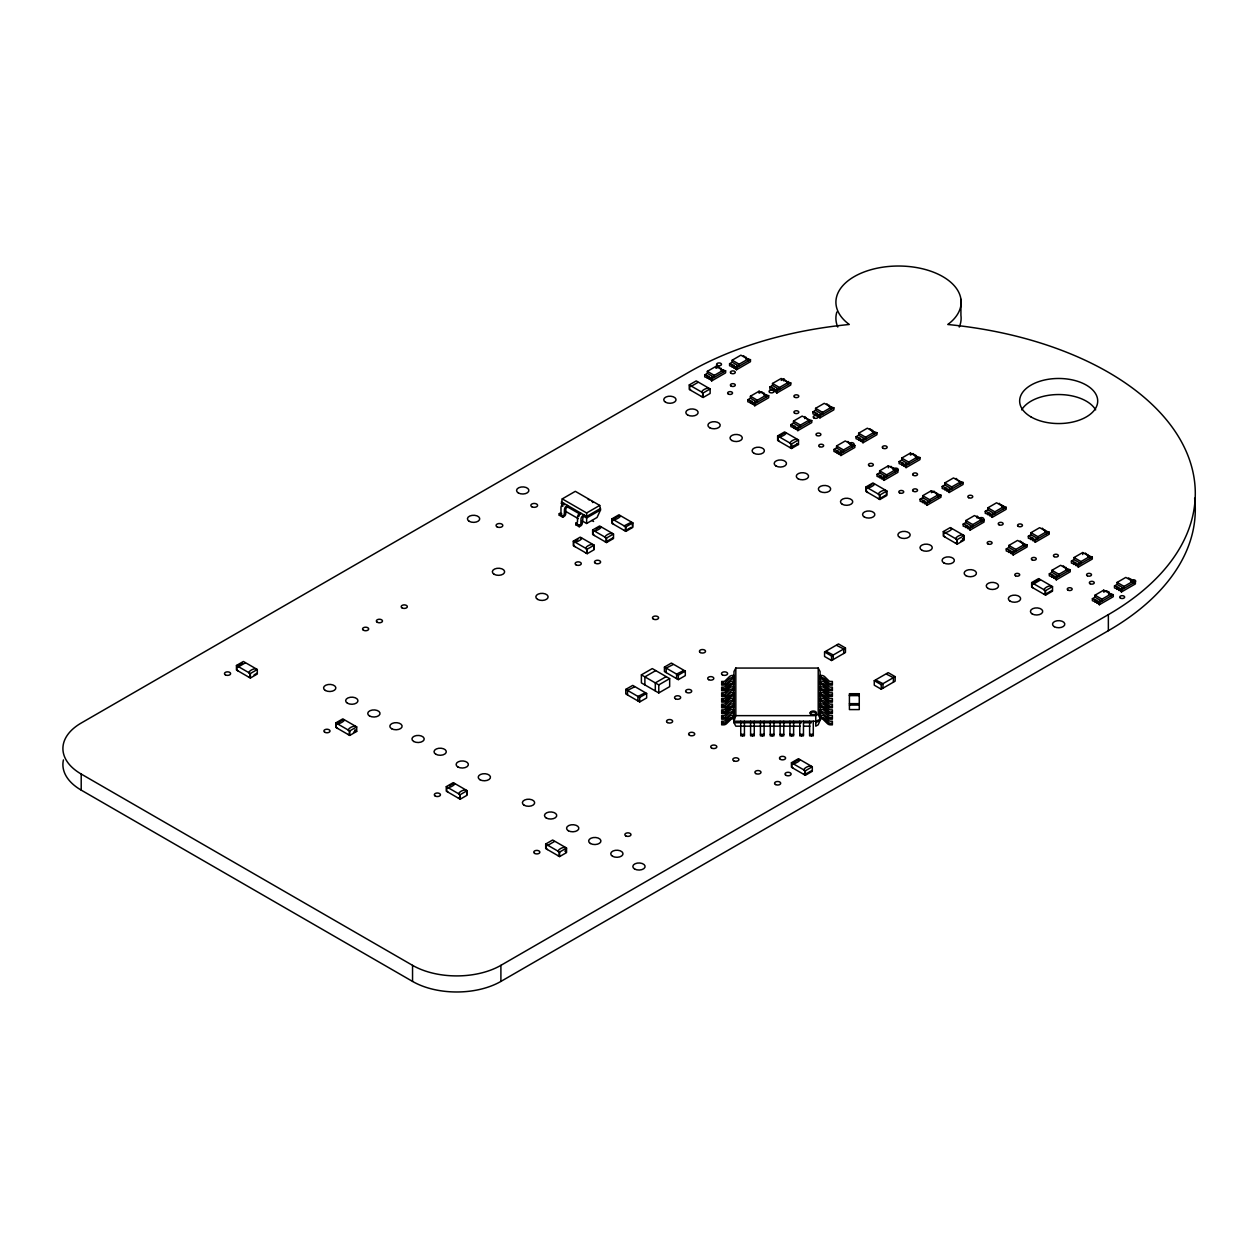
<?xml version="1.0" encoding="UTF-8"?>
<svg xmlns="http://www.w3.org/2000/svg" width="1258" height="1258" viewBox="0 0 1258 1258"><rect width="100%" height="100%" fill="white"/><g stroke="black" fill="none" stroke-linecap="round" stroke-linejoin="round"><path stroke-width="1.5" d="M578.806 516.456L579.34 515.214M810.231 713.931L810.294 713.459A3.082 1.777 0 0 1 813.501 712.028A3.082 1.777 0 0 1 816.363 713.679L816.363 713.679M712.28 377.573L711.257 377.73M755.209 402.088L754.234 402.529M777.381 389.32L776.265 389.508L777.019 389.838M798.437 427.311L797.541 427.421M838.661 453.493L840.91 455.506L854.827 447.471L854.827 445.458L850.487 443.948L847.876 441.448M840.391 451.905L841.225 452.393M884.578 477.049L883.839 476.515M949.743 489.158L948.846 489.378M969.981 526.253L970.453 526.284M1010.96 552.97L1013.209 554.982L1027.126 546.947L1027.126 544.934L1022.785 543.425L1020.175 540.909M1013.806 551.649L1012.627 551.476L1013.523 551.775M1035.617 539.116L1035.004 539.116M1056.72 576.573L1055.761 576.148M1098.832 601.12L1099.523 600.852M562.798 506.424L561.414 503.404L562.247 498.891L575.331 491.328L599.72 505.417L600.553 509.93L597.063 517.463L586.637 523.485L581.621 520.592M818.219 668.061L818.219 714.214L815.766 715.645L815.766 726.181L818.219 724.765L820.074 720.252L820.074 671.52L818.219 668.061L735.82 668.061L735.82 715.645L733.98 721.227L815.766 721.227L821.301 718.821A2.626 2.139 0 0 1 823.314 719.592L827.497 723.696A3.931 3.224 0 0 0 830.516 724.844L832.371 724.844L832.371 721.211L830.374 721.211A2.091 1.714 0 0 1 829.022 720.692L824.509 716.305A4.466 3.648 0 0 0 821.631 715.204L820.074 715.189M735.82 668.061L733.98 671.52L733.98 722.737L735.82 726.181L800.167 726.181M711.163 377.196L712.28 377.29M734.247 367.902L736.543 369.726L750.46 361.691L750.46 359.694L746.104 358.184L743.494 355.668M905.917 463.762L906.672 464.186L905.917 463.856M927.681 501.816L926.753 502.131M1108.612 594.484L1108.927 592.156L1106.317 590.647L1103.706 592.156L1103.706 590.159L1110.672 594.169L1110.672 596.182M1121.759 588.241L1121.145 588.854M1130.706 581.731L1131.021 579.403L1128.41 577.894M726.542 688.551L730.725 684.446M726.542 699.904L730.725 695.816M726.542 711.273L730.725 707.169M726.542 722.627L730.725 718.538M709.087 379.381L709.276 376.519L704.732 374.868L704.732 376.881L709.087 378.375L711.698 380.891L725.614 372.855L725.614 370.843L721.259 369.349L718.648 366.833L716.038 368.342L716.038 366.33L723.004 370.355L723.004 372.352M721.07 370.497L721.259 368.342M733.933 368.232L734.122 365.355L729.577 363.704L729.577 365.716L734.122 367.367M736.103 366.471L736.701 365.874M752.158 404.258L752.347 401.396L747.802 399.729L747.802 401.742L752.158 403.252L754.769 405.768L768.685 397.732L768.685 395.72L764.329 394.21L761.719 391.71L759.109 393.204L759.109 391.207L766.075 395.216L766.075 397.229M764.141 395.358L764.329 393.204M774.252 391.505L774.441 388.643L769.896 386.977L769.896 388.989L774.252 390.499L776.862 393.015L790.779 384.979L790.779 382.967L786.423 381.457L783.813 378.957L781.202 380.451M795.229 429.12L795.543 426.431L790.889 424.606L790.889 426.619L795.229 428.113L797.839 430.629L811.756 422.594L811.756 420.581L807.4 419.087L804.806 416.571L804.806 418.584M817.323 416.367L817.511 413.505L812.967 411.853L812.967 413.866L817.323 415.36L819.933 417.876L833.85 409.841L833.85 407.828L829.494 406.334L826.883 403.818M838.3 453.996L838.504 451.135L833.96 449.468L833.96 451.48L838.504 453.132M860.393 441.244L860.598 438.382L856.053 436.715L856.053 438.728L860.393 440.237L863.004 442.753L876.92 434.718L876.92 432.705L872.565 431.195L869.97 428.695M881.386 478.858L881.575 475.996L877.03 474.345L877.03 476.357L881.386 477.851L883.997 480.367L897.913 472.332L897.913 470.319L893.557 468.825L890.947 466.309M903.464 466.105L903.669 463.243L899.124 461.592L899.124 463.604L903.464 465.098L906.075 467.614L919.991 459.579L919.991 457.566L915.651 456.072L913.041 453.556L910.43 455.066L910.43 453.053L917.381 457.079L917.381 459.076M915.447 457.22L915.651 455.066M924.457 503.735L924.646 500.873L920.101 499.206L920.101 501.219L924.457 502.728L927.067 505.244L940.984 497.209L940.984 495.196L936.628 493.686L934.018 491.186L931.407 492.68L931.407 490.683L938.374 494.693L938.374 496.706M946.551 490.982L946.739 488.12L942.195 486.453L942.195 488.466L946.551 489.975L949.161 492.491L963.078 484.456L963.078 482.443L958.722 480.933L956.111 478.417M967.528 528.596L967.732 525.734L963.188 524.083L963.188 526.096L967.528 527.589L970.138 530.105L984.055 522.07L984.055 520.057L979.699 518.563L977.104 516.047L977.104 518.06M989.621 515.843L989.81 512.981L985.266 511.33L985.266 513.343L989.621 514.837L992.232 517.352L1006.148 509.317L1006.148 507.304L1001.793 505.81L999.182 503.294M1010.599 553.473L1010.803 550.611L1006.258 548.944L1006.258 550.957L1010.803 552.608M1032.692 540.72L1032.897 537.842L1028.352 536.191L1028.352 538.204L1032.692 539.713L1035.303 542.229L1049.219 534.194L1049.219 532.181L1044.863 530.672L1042.269 528.156M1053.685 578.334L1053.874 575.472L1049.329 573.821L1049.329 575.834L1053.685 577.328L1056.295 579.844L1070.212 571.808L1070.212 569.795L1065.856 568.301L1063.246 565.786M1075.763 565.581L1075.967 562.719L1071.423 561.068L1071.423 563.081L1075.763 564.575L1078.373 567.091L1092.29 559.055L1092.29 557.042L1087.95 555.549L1085.34 553.033M1087.745 556.696L1087.95 554.542M1077.949 563.82L1078.908 563.395M1096.756 603.211L1096.945 600.333L1092.4 598.682L1092.4 600.695L1096.756 602.205L1099.366 604.721L1113.283 596.685L1113.283 594.672L1108.927 593.163L1108.927 592.156M1118.849 590.458L1119.038 587.58L1114.494 585.929L1114.494 587.942L1118.849 589.452L1121.46 591.952L1135.376 583.932L1135.376 581.919L1131.021 580.41L1131.021 579.403M723.004 370.355L714.308 375.371L714.308 377.384L707.342 373.359L707.342 371.346L716.038 366.33M704.732 374.868L707.342 373.359M689.274 384.917L696.224 380.907L710.141 388.942L710.141 393.455L703.191 397.465L689.274 389.445L689.274 384.917L703.191 392.952L710.141 388.942M747.85 359.19L739.154 364.207L739.154 366.22L732.187 362.194L732.187 360.197L740.883 355.165L747.85 359.19L747.85 361.188M729.577 363.704L732.187 362.194M709.087 377.384L711.698 378.878L725.614 370.843M733.933 366.22L736.543 367.729L750.46 359.694M236.441 665.498L243.392 661.472L257.308 669.508L257.308 674.021L250.358 678.046L236.441 670.011L236.441 665.498L250.358 673.533L257.308 669.508M238.171 671.017L236.866 669.759L236.866 666.253L242.432 663.029M254.085 674.886L256.868 673.282M766.075 395.216L757.379 400.233L757.379 402.245L750.413 398.236L750.413 396.223L759.109 391.207M772.506 383.47L781.202 378.454L788.168 382.463L779.473 387.48L772.506 383.47L772.506 385.483L779.473 389.493L779.473 387.48M747.802 399.729L750.413 398.236M769.896 386.977L772.506 385.483M578.916 513.516L567.5 506.927L565.833 508.499L565.754 513.704A2.154 1.242 -60 0 1 564.244 516.33L562.719 517.211L559.244 515.198L559.244 513.704L560.974 512.509L560.989 507.336A3.082 1.777 -60 0 1 562.861 504.096L564.024 503.404L564.024 504.914L561.414 503.404M559.244 515.198L560.754 514.318M752.158 402.245L754.769 403.755L768.685 395.72M774.252 389.493L776.862 391.002L790.779 382.967M559.244 513.704L562.719 515.701L564.292 514.789L564.48 509.348A3.082 1.777 -60 0 1 566.352 506.093L567.5 505.417L567.5 506.927M562.247 498.891L586.637 512.965L599.72 505.417M600.553 509.93L586.637 517.966L584.026 516.456L583.036 517.038L582.281 523.234A2.154 1.242 -60 0 1 580.756 525.875L579.246 526.756L575.755 524.743L575.755 523.234L577.485 522.054L577.516 516.881A3.082 1.777 -60 0 1 579.388 513.626L580.551 512.949L580.551 514.443M600.553 508.421L586.637 516.456L561.414 501.895M575.755 524.743L577.28 523.863M575.755 523.234L579.246 525.246L580.819 524.319L580.992 518.878A3.082 1.777 -60 0 1 582.879 515.638L584.026 514.947L584.026 516.456M573.302 541.144L580.253 537.135L594.169 545.17L594.169 549.683L587.219 553.693L573.302 545.673L573.302 541.144L587.219 549.18L594.169 545.17M592.628 529.98L599.594 525.97L613.511 534.005L613.511 538.518L606.545 542.544L592.628 534.508L592.628 529.98L606.545 538.015L613.511 534.005M611.954 518.831L618.92 514.805L632.837 522.841L632.837 527.369L625.871 531.379L611.954 523.344L611.954 518.831L625.871 526.866L632.837 522.841M575.048 546.664L573.742 545.422L573.742 541.899L577.909 539.493M595.852 529.131L600.019 526.725C604.28 526.835 594.436 532.527 593.068 530.734L593.068 534.257L594.374 535.515M613.778 518.783L619.345 515.56C623.606 515.686 613.762 521.378 612.394 519.585L612.394 523.092L613.7 524.35M809.146 420.093L800.45 425.11L800.45 427.122L793.499 423.097L793.499 421.084L802.195 416.068L809.146 420.093L809.146 422.09M831.239 407.34L822.543 412.357L822.543 414.369L815.577 410.344L815.577 408.331L824.273 403.315L831.239 407.34L831.239 409.337M790.889 424.606L793.499 423.097M812.967 411.853L815.577 410.344M777.633 435.928L784.583 431.919L798.5 439.954L798.5 444.467L791.549 448.493L777.633 440.457L777.633 435.928L791.549 443.964L798.5 439.954M779.457 435.881L785.023 432.673C789.285 432.783 779.425 438.476 778.073 436.683L778.073 440.206L779.362 441.448M795.229 427.122L797.839 428.616L811.756 420.581M817.323 414.369L819.933 415.863L833.85 407.828M607.504 540.987L613.071 537.764M626.83 529.822L630.997 527.416M789.804 447.486L798.075 443.712M335.839 722.878L342.789 718.868L356.706 726.904L356.706 731.417L349.755 735.427L335.839 727.407L335.839 722.878L349.755 730.914L356.706 726.904M337.663 722.831L343.23 719.623C347.491 719.733 337.647 725.426 336.279 723.633L336.279 727.155L337.584 728.398M852.216 444.955L843.52 449.971L843.52 451.984L836.57 447.974L836.57 445.961L845.266 440.945L852.216 444.955L852.216 446.967M874.31 432.202L865.614 437.218L865.614 439.231L858.664 435.221L858.664 433.208L867.36 428.192L874.31 432.202L874.31 434.214M833.96 449.468L836.57 447.974M856.053 436.715L858.664 435.221M353.498 732.266L356.281 730.662L354.976 729.907M838.3 451.984L840.91 453.493L854.827 445.458M860.393 439.231L863.004 440.74L876.92 432.705M895.303 469.832L886.607 474.848L886.607 476.861L879.641 472.835L879.641 470.822L888.337 465.806L895.303 469.832L895.303 471.829M917.381 457.079L908.685 462.095L908.685 464.108L901.734 460.082L901.734 458.069L910.43 453.053M877.03 474.345L879.641 472.835M899.124 461.592L901.734 460.082M865.991 486.94L872.942 482.93L886.859 490.966L886.859 495.479L879.908 499.505L865.991 491.469L865.991 486.94L879.908 494.976L886.859 490.966M867.721 492.476L866.416 491.218L866.416 487.695L871.983 484.487M881.386 476.861L883.997 478.354L897.913 470.319M903.464 464.108L906.075 465.602L919.991 457.566M879.468 498.75L886.418 494.724L886.418 491.218C885.066 488.088 875.206 493.765 879.468 495.227L879.468 498.75L878.163 498.498M938.374 494.693L929.678 499.709L929.678 501.722L922.712 497.712L922.712 495.699L931.407 490.683M960.467 481.94L951.771 486.956L951.771 488.969L944.805 484.959L944.805 482.946L953.501 477.93L960.467 481.94L960.467 483.953M920.101 499.206L922.712 497.712M942.195 486.453L944.805 484.959M924.457 501.722L927.067 503.231L940.984 495.196M946.551 488.969L949.161 490.478L963.078 482.443M446.291 786.643L453.242 782.633L467.158 790.669L467.158 795.182L460.208 799.207L446.291 791.172L446.291 786.643L460.208 794.679L467.158 790.669M641.391 674.854L652.273 668.58L669.665 678.628L669.665 686.648L658.783 692.938L641.391 682.89L641.391 674.854L658.783 684.902L669.665 678.628M449.499 785.794L453.682 783.388C457.943 783.498 448.084 789.191 446.716 787.398L446.716 790.92L448.021 792.178M655.748 670.593L644.882 676.867L644.882 684.902M625.776 689.4L632.727 685.39L646.643 693.425L646.643 697.938L639.677 701.948L625.776 693.929L625.776 689.4L639.677 697.435L646.643 693.425M664.428 667.086L671.379 663.06L685.296 671.096L685.296 675.625L678.345 679.635L664.428 671.599L664.428 667.086L678.345 675.121L685.296 671.096M666.19 676.615L655.308 682.89L655.308 690.925M943.296 531.584L950.262 527.558L964.178 535.594L964.178 540.122L957.212 544.132L943.296 536.097L943.296 531.584L957.212 539.619L964.178 535.594M981.444 519.57L972.749 524.586L972.749 526.599L965.798 522.573L965.798 520.56L974.494 515.544L981.444 519.57L981.444 521.567M987.876 507.807L996.572 502.791L1003.538 506.801L994.842 511.833L987.876 507.807L987.876 509.82L994.842 513.846L994.842 511.833M963.188 524.083L965.798 522.573M985.266 511.33L987.876 509.82M967.528 526.599L970.138 528.093L984.055 520.057M989.621 513.846L992.232 515.34L1006.148 507.304M960.955 540.971L963.738 539.367L963.738 535.845C962.37 532.716 952.526 538.408 956.788 539.871L956.788 543.377L955.482 543.126M824.572 651.974L838.488 643.939L845.455 647.964L845.455 652.477L831.538 660.513L824.572 656.487L824.572 651.974L831.538 656L845.455 647.964M1024.515 544.431L1015.819 549.447L1015.819 551.46L1008.869 547.45L1008.869 545.437L1017.565 540.421L1024.515 544.431L1024.515 546.444M1046.609 531.678L1037.913 536.694L1037.913 538.707L1030.962 534.697L1030.962 532.684L1039.658 527.668L1046.609 531.678L1046.609 533.691M1006.258 548.944L1008.869 547.45M1028.352 536.191L1030.962 534.697M1010.599 551.46L1013.209 552.97L1027.126 544.934M1032.692 538.707L1035.303 540.217L1049.219 532.181M545.689 844.039L552.639 840.014L566.556 848.049L566.556 852.578L559.606 856.588L545.689 848.552L545.689 844.039L559.606 852.075L566.556 848.049M1067.602 569.292L1058.906 574.324L1058.906 576.337L1051.94 572.311L1051.94 570.299L1060.636 565.282L1067.602 569.292L1067.602 571.305M1089.68 556.539L1080.984 561.571L1080.984 563.568L1074.033 559.558L1074.033 557.546L1082.729 552.529L1089.68 556.539L1089.68 558.552M1031.654 582.596L1038.621 578.586L1052.537 586.605L1052.537 591.134L1045.571 595.144L1031.654 587.109L1031.654 582.596L1045.571 590.631L1052.537 586.605M1033.4 588.115L1032.095 586.857L1032.095 583.35L1039.045 579.325M1049.329 573.821L1051.94 572.311M1071.423 561.068L1074.033 559.558M874.263 680.672L888.179 672.637L895.146 676.647L895.146 681.16L881.229 689.195L874.263 685.185L874.263 680.672L881.229 684.682L895.146 676.647M1053.685 576.337L1056.295 577.831L1070.212 569.795M1075.763 563.568L1078.373 565.078L1092.29 557.042M815.766 722.737L820.074 720.252M1046.53 593.587L1052.097 590.379M791.439 762.741L798.405 758.716L812.306 766.751L812.306 771.28L805.356 775.29L791.439 767.254L791.439 762.741L805.356 770.777L812.306 766.751M793.263 762.694L798.83 759.47C803.091 759.596 793.248 765.289 791.88 763.496L791.88 767.003L793.185 768.261M1110.672 594.169L1101.977 599.185L1101.977 601.198L1095.01 597.188L1095.01 595.176L1103.706 590.159M1132.766 581.416L1124.07 586.432L1124.07 588.445L1117.104 584.435L1117.104 582.423L1125.8 577.406L1132.766 581.416L1132.766 583.429M1092.4 598.682L1095.01 597.188M1114.494 585.929L1117.104 584.435M1096.756 601.198L1099.366 602.708L1113.283 594.672M1118.849 588.445L1121.46 589.955L1135.376 581.919M806.315 773.733L811.882 770.525M81.204 774.047L412.545 965.342A62.475 36.073 0 0 0 500.904 965.342L1108.361 614.627A296.778 171.34 0 0 0 1181.199 441.306A296.778 171.34 0 0 0 947.777 324.501A62.617 36.152 0 0 0 940.984 275.612A62.617 36.152 0 0 0 856.038 275.612A62.617 36.152 0 0 0 849.26 324.485A296.778 171.34 0 0 0 688.661 372.321L81.204 723.036A62.475 36.073 0 0 0 81.204 774.047L81.204 790.118L412.545 981.413A62.475 36.073 0 0 0 500.904 981.413L1108.361 630.698A296.778 171.34 0 0 0 1194.644 498.231M754.155 402.245L755.366 402.261M819.493 414.621L820.373 414.118M840.486 451.826L841.508 451.999M948.846 489.283L949.743 488.875M992.672 514.082L992.075 513.5M883.682 476.64L884.531 476.782M1121.617 588.886L1121.617 588.099M733.98 675.42L732.423 675.436A4.466 3.648 0 0 0 729.53 676.537L725.158 680.814A2.091 1.714 0 0 1 723.68 681.443L721.683 681.443L721.683 685.091L723.523 685.091A3.931 3.224 0 0 0 726.542 683.927L730.725 679.839A2.626 2.139 0 0 1 732.738 679.053L733.98 679.053M820.074 675.42L821.631 675.436A4.466 3.648 0 0 1 824.509 676.537L829.022 680.924A2.091 1.714 0 0 0 830.374 681.443L832.371 681.443L832.371 685.091L830.516 685.091A3.931 3.224 0 0 1 827.497 683.927L823.314 679.839A2.626 2.139 0 0 0 821.301 679.053L820.074 679.053M732.738 676.93L733.98 676.93M820.074 676.93L821.301 676.93M733.98 677.559L732.423 677.559A4.466 3.648 0 0 0 729.53 678.675L725.033 683.063A2.091 1.714 0 0 1 723.68 683.581L721.683 683.581M820.074 677.559L821.631 677.559A4.466 3.648 0 0 1 824.509 678.675L829.022 683.063A2.091 1.714 0 0 0 830.374 683.581L832.371 683.581M732.738 677.999L733.98 677.999M820.074 677.999L821.301 677.999M733.98 681.097L732.423 681.113A4.466 3.648 0 0 0 729.53 682.213L725.033 686.601A2.091 1.714 0 0 1 723.68 687.12L721.683 687.135L721.683 690.768L723.523 690.768A3.931 3.224 0 0 0 726.542 689.604L730.725 685.516A2.626 2.139 0 0 1 732.738 684.745L733.98 684.745M820.074 681.097L821.631 681.113A4.466 3.648 0 0 1 824.509 682.213L829.022 686.601A2.091 1.714 0 0 0 830.374 687.12L832.371 687.135L832.371 690.768L830.516 690.768A3.931 3.224 0 0 1 827.497 689.604L823.314 685.516A2.626 2.139 0 0 0 821.301 684.745L820.074 684.745M732.738 682.607L733.98 682.607M820.074 682.607L821.301 682.607M721.683 682.952L723.523 682.952M733.98 683.236L732.423 683.236A4.466 3.648 0 0 0 729.53 684.352L725.033 688.739A2.091 1.714 0 0 1 723.68 689.258L721.683 689.258M820.074 683.236L821.631 683.236A4.466 3.648 0 0 1 824.509 684.352L829.022 688.739A2.091 1.714 0 0 0 830.374 689.258L832.371 689.258M732.738 683.676L733.98 683.676M820.074 683.676L821.301 683.676M721.683 684.022L723.523 684.022M733.98 686.789L732.423 686.789A4.466 3.648 0 0 0 729.53 687.906L725.033 692.293A2.091 1.714 0 0 1 723.68 692.812L721.683 692.812L721.683 696.445L723.523 696.445A3.931 3.224 0 0 0 726.542 695.297L730.725 691.192A2.626 2.139 0 0 1 732.738 690.422L733.98 690.422M820.074 686.789L821.631 686.789A4.466 3.648 0 0 1 824.509 687.906L829.022 692.293A2.091 1.714 0 0 0 830.374 692.812L832.371 692.812L832.371 696.445L830.516 696.445A3.931 3.224 0 0 1 827.497 695.297L823.314 691.192A2.626 2.139 0 0 0 821.301 690.422L820.074 690.422M732.738 688.299L733.98 688.299M820.074 688.299L821.301 688.299M721.683 688.629L723.523 688.629M733.98 688.912L732.423 688.928A4.466 3.648 0 0 0 729.53 690.029L725.033 694.416A2.091 1.714 0 0 1 723.68 694.935L721.683 694.935M820.074 688.912L821.631 688.928A4.466 3.648 0 0 1 824.509 690.029L829.022 694.416A2.091 1.714 0 0 0 830.374 694.935L832.371 694.935M732.738 689.353L733.98 689.353M820.074 689.353L821.301 689.353M721.683 689.699L723.523 689.699M733.98 692.466L732.423 692.482A4.466 3.648 0 0 0 729.53 693.583L725.033 697.97A2.091 1.714 0 0 1 723.68 698.489L721.683 698.489L721.683 702.121L723.523 702.121A3.931 3.224 0 0 0 726.542 700.973L730.725 696.869A2.626 2.139 0 0 1 732.738 696.099L733.98 696.099M820.074 692.466L821.631 692.482A4.466 3.648 0 0 1 824.509 693.583L829.022 697.97A2.091 1.714 0 0 0 830.374 698.489L832.371 698.489L832.371 702.121L830.516 702.121A3.931 3.224 0 0 1 827.497 700.973L823.314 696.869A2.626 2.139 0 0 0 821.301 696.099L820.074 696.099M732.738 693.976L733.98 693.976M820.074 693.976L821.301 693.976M721.683 694.322L723.523 694.322M733.98 694.589L732.423 694.605A4.466 3.648 0 0 0 729.53 695.705L725.033 700.093A2.091 1.714 0 0 1 723.68 700.612L721.683 700.627M820.074 694.589L821.631 694.605A4.466 3.648 0 0 1 824.509 695.705L829.022 700.093A2.091 1.714 0 0 0 830.374 700.612L832.371 700.627M732.738 695.029L733.98 695.029M820.074 695.029L821.301 695.029M849.417 695.124L859.261 695.124M721.683 695.375L723.523 695.375M849.417 695.627L859.261 695.627M733.98 698.143L732.423 698.159A4.466 3.648 0 0 0 729.53 699.259L725.033 703.647A2.091 1.714 0 0 1 723.68 704.166L721.683 704.166L721.683 707.814L723.523 707.814A3.931 3.224 0 0 0 726.542 706.65L730.725 702.562A2.626 2.139 0 0 1 732.738 701.775L733.98 701.775M820.074 698.143L821.631 698.159A4.466 3.648 0 0 1 824.509 699.259L829.022 703.647A2.091 1.714 0 0 0 830.374 704.166L832.371 704.166L832.371 707.814L830.516 707.814A3.931 3.224 0 0 1 827.497 706.65L823.314 702.562A2.626 2.139 0 0 0 821.301 701.775L820.074 701.775M732.738 699.652L733.98 699.652M820.074 699.652L821.301 699.652M721.683 699.998L723.523 699.998M733.98 700.281L732.423 700.281A4.466 3.648 0 0 0 729.53 701.398L725.033 705.785A2.091 1.714 0 0 1 723.68 706.288L721.683 706.304M820.074 700.281L821.631 700.281A4.466 3.648 0 0 1 824.509 701.398L829.022 705.785A2.091 1.714 0 0 0 830.374 706.288L832.371 706.304M732.738 700.722L733.98 700.722M820.074 700.722L821.301 700.722M721.683 701.068L723.523 701.068M849.417 703.647L859.261 703.647M733.98 703.82L732.423 703.835A4.466 3.648 0 0 0 729.53 704.936L725.033 709.323A2.091 1.714 0 0 1 723.68 709.842L721.683 709.858L721.683 713.49L723.523 713.49A3.931 3.224 0 0 0 726.542 712.327L730.725 708.238A2.626 2.139 0 0 1 732.738 707.468L733.98 707.468M820.074 703.82L821.631 703.835A4.466 3.648 0 0 1 824.509 704.936L829.022 709.323A2.091 1.714 0 0 0 830.374 709.842L832.371 709.858L832.371 713.49L830.516 713.49A3.931 3.224 0 0 1 827.497 712.327L823.314 708.238A2.626 2.139 0 0 0 821.301 707.468L820.074 707.468M849.417 705.062L859.261 705.062M732.738 705.329L733.98 705.329M820.074 705.329L821.301 705.329M721.683 705.675L723.523 705.675M733.98 705.958L732.423 705.958A4.466 3.648 0 0 0 729.53 707.075L725.033 711.462A2.091 1.714 0 0 1 723.68 711.981L721.683 711.981M820.074 705.958L821.631 705.958A4.466 3.648 0 0 1 824.509 707.075L829.022 711.462A2.091 1.714 0 0 0 830.374 711.981L832.371 711.981M733.98 706.398L732.738 706.398A2.626 2.139 0 0 0 731.464 706.666M820.074 706.398L821.301 706.398A2.626 2.139 0 0 1 823.314 707.169L827.497 711.273M721.683 706.744L723.523 706.744M733.98 709.512L732.423 709.512A4.466 3.648 0 0 0 729.53 710.628L725.033 715.016A2.091 1.714 0 0 1 723.68 715.535L721.683 715.535L721.683 719.167L723.523 719.167A3.931 3.224 0 0 0 726.542 718.019L730.725 713.915A2.626 2.139 0 0 1 732.738 713.144L733.98 713.144M820.074 709.512L821.631 709.512A4.466 3.648 0 0 1 824.509 710.628L829.022 715.016A2.091 1.714 0 0 0 830.374 715.535L832.371 715.535L832.371 719.167L830.516 719.167A3.931 3.224 0 0 1 827.497 718.019L823.314 713.915A2.626 2.139 0 0 0 821.301 713.144L820.074 713.144M732.738 711.006L733.98 711.006M820.074 711.006L821.301 711.006M721.683 711.352L723.523 711.352M733.98 711.635L732.423 711.651A4.466 3.648 0 0 0 729.53 712.751L725.158 717.029A2.091 1.714 0 0 1 723.68 717.658L721.683 717.658M820.074 711.635L821.631 711.651A4.466 3.648 0 0 1 824.509 712.751L829.022 717.139A2.091 1.714 0 0 0 830.374 717.658L832.371 717.658M732.738 712.075L733.98 712.075M820.074 712.075L821.301 712.075M721.683 712.421L723.523 712.421M733.98 715.189L732.423 715.204A4.466 3.648 0 0 0 729.53 716.305L725.158 720.582A2.091 1.714 0 0 1 723.68 721.211L721.683 721.211L721.683 724.844L723.523 724.844A3.931 3.224 0 0 0 726.542 723.696L730.725 719.592A2.626 2.139 0 0 1 732.738 718.821L733.98 718.821M735.82 715.645L815.766 715.645M732.738 716.698L733.98 716.698M820.074 716.698L821.301 716.698M721.683 717.044L723.523 717.044M733.98 717.312L732.423 717.327A4.466 3.648 0 0 0 729.53 718.428L725.158 722.705A2.091 1.714 0 0 1 723.68 723.334L721.683 723.35M820.074 717.312L821.631 717.327A4.466 3.648 0 0 1 824.509 718.428L829.022 722.815A2.091 1.714 0 0 0 830.374 723.334L832.371 723.35M733.98 717.752L732.738 717.752A2.626 2.139 0 0 0 731.464 718.035M820.074 717.752L821.301 717.752A2.626 2.139 0 0 1 823.314 718.538L827.497 722.627M721.683 718.098L723.523 718.098M721.683 722.721L723.523 722.721M733.98 722.737L801.613 722.737M804.082 722.737L811.457 722.737M721.683 723.79L723.523 723.79M804.066 726.181L809.916 726.181M740.742 734.342L744.421 734.342M750.586 734.342L754.265 734.342M760.414 734.342L764.109 734.342M770.258 734.342L773.953 734.342M780.102 734.342L783.781 734.342M789.93 734.342L793.625 734.342M799.774 734.342L803.469 734.342M809.617 734.342L813.297 734.342M863.318 439.026L862.406 439.419M732.187 360.197L739.154 364.207M815.577 408.331L822.543 412.357M858.664 433.208L865.614 437.218M901.734 458.069L908.685 462.095M944.805 482.946L951.771 486.956M1030.962 532.684L1037.913 536.694M1074.033 557.546L1080.984 561.571M1117.104 582.423L1124.07 586.432M707.342 371.346L714.308 375.371M750.413 396.223L757.379 400.233M793.499 421.084L800.45 425.11M836.57 445.961L843.52 449.971M879.641 470.822L886.607 474.848M922.712 495.699L929.678 499.709M965.798 520.56L972.749 524.586M1008.869 545.437L1015.819 549.447M1051.94 570.299L1058.906 574.324M1095.01 595.176L1101.977 599.185M709.716 389.194C708.348 386.064 698.489 391.741 702.75 393.204L702.75 396.726L701.445 396.474M798.075 440.206C796.707 437.076 786.848 442.753 791.109 444.216L791.109 447.738M873.382 483.685C877.644 483.795 867.784 489.488 866.416 487.695M950.702 528.313C954.948 528.439 945.104 534.131 943.736 532.338L943.736 535.845L945.041 537.103M1052.097 586.857C1050.729 583.728 1040.885 589.42 1045.146 590.883L1045.146 594.389L1043.841 594.138M962.433 538.613L963.738 539.367M796.77 443.461L798.5 444.467M1032.095 583.35L1033.4 584.105L1040.35 580.08M591.858 520.482L593.587 521.472M613.071 534.257C611.702 531.128 601.859 536.804 606.12 538.267L606.12 541.789L604.815 541.538M564.889 510.937L578.271 518.658M580.693 537.889C584.954 537.999 575.11 543.692 573.742 541.899M811.882 767.003C810.514 763.873 800.654 769.566 804.916 771.028L804.916 774.535L803.61 774.283M256.868 669.759C255.5 666.63 245.656 672.322 249.917 673.769L249.917 677.291L248.612 677.04M356.281 727.155C354.913 724.026 345.054 729.703 349.315 731.165L349.315 734.688L348.01 734.436M564.826 851.068L566.131 851.823L566.131 848.301C564.763 845.172 554.904 850.864 559.165 852.326L559.165 855.833L557.86 855.582M354.976 730.411L356.706 731.417M236.866 666.253L238.171 666.992L245.137 662.982M823.314 678.77L827.497 682.858A3.931 3.224 0 0 0 828.346 683.487M827.497 688.551L823.314 684.446A2.626 2.139 0 0 0 821.867 683.723M823.314 690.123L827.497 694.227A3.931 3.224 0 0 0 828.346 694.856M827.497 699.904L823.314 695.816A2.626 2.139 0 0 0 821.49 695.045M824.713 702.86L827.497 705.581A3.931 3.224 0 0 0 829.667 706.666M818.219 714.214L820.074 718.743M1121.46 589.955L1121.46 591.952M1117.104 587.439L1117.104 589.452M1108.361 614.627L1108.361 630.698M1099.366 602.708L1099.366 604.721M1095.01 600.192L1095.01 602.205M1082.729 552.529L1082.729 554.542M1078.373 565.078L1078.373 567.091M1074.033 562.578L1074.033 564.575M1065.856 567.295L1065.856 569.292M1056.295 577.831L1056.295 579.844M1051.94 575.331L1051.94 577.328M1045.571 590.631L1045.571 595.144M1044.863 529.665L1044.863 531.678M1035.303 540.217L1035.303 542.229M1030.962 537.701L1030.962 539.713M1022.785 542.418L1022.785 544.431M1013.209 552.97L1013.209 554.982M1008.869 550.454L1008.869 552.466M1003.538 505.81L1003.538 508.814M1001.793 504.804L1001.793 506.801M992.232 515.34L992.232 517.352M987.876 512.839L987.876 514.837M970.138 528.093L970.138 530.105M965.798 525.592L965.798 527.589M960.923 299.278L960.923 315.349A62.617 36.152 0 0 1 959.241 327.049M957.212 539.619L957.212 544.132M949.161 490.478L949.161 492.491M944.805 487.962L944.805 489.975M936.628 492.68L936.628 494.693M927.067 503.231L927.067 505.244M922.712 500.715L922.712 502.728M906.075 465.602L906.075 467.614M901.734 463.101L901.734 465.098M893.557 467.819L893.557 469.832M893.4 682.166L893.4 677.653L886.45 674.131M888.337 465.806L888.337 467.819M883.997 478.354L883.997 480.367M882.959 688.205L882.959 683.676L876.008 680.169M881.229 684.682L881.229 689.195M879.908 494.976L879.908 499.505M879.641 475.854L879.641 477.851M872.565 430.189L872.565 432.202M863.004 440.74L863.004 442.753M858.664 438.224L858.664 440.237M850.487 442.942L850.487 444.955M843.709 653.484L843.709 648.955L836.743 645.448M840.91 453.493L840.91 455.506M836.57 450.977L836.57 452.99M833.268 659.506L833.268 654.993L826.317 651.471M831.538 656L831.538 660.513M829.494 405.328L829.494 407.34M819.933 415.863L819.933 417.876M815.577 413.363L815.577 415.36M813.297 721.227L813.297 735.851L809.617 735.851L809.617 721.227M811.457 734.798L811.457 735.851M805.356 770.777L805.356 775.29M803.469 721.227L803.469 735.851L799.774 735.851L799.774 721.227M801.613 734.798L801.613 735.851M797.839 428.616L797.839 430.629M793.625 721.227L793.625 735.851L789.93 735.851L789.93 721.227M793.499 426.116L793.499 428.113M791.785 734.798L791.785 735.851M791.549 443.964L791.549 448.493M788.168 381.457L788.168 384.476M783.813 378.957L783.813 380.954M783.781 721.227L783.781 735.851L780.102 735.851L780.102 721.227M781.941 734.798L781.941 735.851M776.862 391.002L776.862 393.015M773.953 721.227L773.953 735.851L770.258 735.851L770.258 721.227M772.506 388.486L772.506 390.499M772.097 734.798L772.097 735.851M764.109 721.227L764.109 735.851L760.414 735.851L760.414 721.227M762.269 734.798L762.269 735.851M754.769 403.755L754.769 405.768M754.265 721.227L754.265 735.851L750.586 735.851L750.586 721.227M752.426 734.798L752.426 735.851M750.413 401.239L750.413 403.252M746.104 357.178L746.104 359.19M744.421 721.227L744.421 735.851L740.742 735.851L740.742 721.227M742.582 734.798L742.582 735.851M736.543 367.729L736.543 369.726M732.187 365.213L732.187 367.226M711.698 378.878L711.698 380.891M707.342 376.378L707.342 378.375M703.191 392.952L703.191 397.465M697.97 382.416L691.004 386.426L689.714 385.671L689.714 389.194L691.004 390.436M683.566 670.593L676.6 674.115L676.6 678.628M678.345 675.121L678.345 679.635M673.124 664.57L666.158 668.092L666.158 672.605M658.783 684.902L658.783 692.938M644.898 692.922L637.948 696.429L637.948 700.958M639.677 697.435L639.677 701.948M634.472 686.884L627.506 690.406L627.506 694.919M632.397 523.092L632.397 526.615M631.091 522.337L624.141 525.86L625.446 527.118L625.446 530.624L624.141 530.373M625.871 526.866L625.871 531.379M606.545 538.015L606.545 542.544M593.745 548.928L593.745 545.422C592.376 542.292 582.517 547.969 586.778 549.431L586.778 552.954L585.473 552.702M587.219 549.18L587.219 553.693M586.637 512.965L586.637 523.485M579.246 525.246L579.246 526.756M562.719 515.701L562.719 517.211M559.606 852.075L559.606 856.588M554.385 841.523L547.434 845.549L546.129 844.794L546.129 848.301L547.434 849.559M500.904 965.342L500.904 981.413M466.718 794.427L466.718 790.92C465.35 787.791 455.506 793.468 459.768 794.93L459.768 798.453L458.462 798.201M460.208 794.679L460.208 799.207M412.545 965.342L412.545 981.413M349.755 730.914L349.755 735.427M250.358 673.533L250.358 678.046M837.781 327.049A62.617 36.152 0 0 1 836.837 312.015M1021.669 409.872A39.045 22.55 0 0 1 1058.67 394.54A39.045 22.55 0 0 1 1095.671 409.872M1130.848 581.51A2.453 1.415 0 0 1 1132.577 579.781A2.453 1.415 0 0 1 1135.597 580.787A2.453 1.415 0 0 1 1133.851 582.517M81.204 790.118A62.475 36.073 0 0 1 63.435 759.895M979.62 517.981A2.453 1.415 0 0 1 983.489 518.265A2.453 1.415 0 0 1 981.995 520.356M893.384 469.926A2.453 1.415 0 0 1 895.114 468.18A2.453 1.415 0 0 1 898.133 469.187A2.453 1.415 0 0 1 896.388 470.932M849.197 443.681A2.453 1.415 0 0 1 853.317 443.052A2.453 1.415 0 0 1 852.216 445.426M815.624 714.969A3.082 1.777 0 0 1 815.027 715.283M811.284 715.142A3.082 1.777 0 0 1 810.75 714.796M725.19 683.723A3.931 3.224 0 0 1 724.089 683.99M731.464 695.312A2.626 2.139 0 0 1 732.549 695.045M726.353 700.077A3.931 3.224 0 0 1 725.19 700.753M731.464 683.943A2.626 2.139 0 0 1 732.172 683.723M726.353 688.724A3.931 3.224 0 0 1 725.19 689.4M725.441 706.336A3.931 3.224 0 0 1 724.089 706.713M726.353 711.446A3.931 3.224 0 0 1 725.19 712.122M725.441 717.689A3.931 3.224 0 0 1 724.089 718.066M725.19 695.076A3.931 3.224 0 0 1 724.089 695.344M726.353 722.8A3.931 3.224 0 0 1 725.19 723.476M829.667 683.943A3.931 3.224 0 0 1 828.849 683.723M828.346 711.886A3.931 3.224 0 0 1 827.685 711.446M828.346 689.164A3.931 3.224 0 0 1 827.685 688.724M829.667 695.312A3.931 3.224 0 0 1 828.849 695.076M828.346 700.533A3.931 3.224 0 0 1 827.685 700.077M828.346 723.256A3.931 3.224 0 0 1 827.685 722.8M829.667 718.035A3.931 3.224 0 0 1 827.497 716.95M591.873 501.392A3.082 1.777 -60 0 1 592.707 502.587M588.162 499.347A3.082 1.777 -60 0 1 589.074 500.024M561.681 513.421A2.154 1.242 -60 0 1 561.351 513.862M810.294 712.453L810.231 712.924A3.082 1.777 0 0 0 812.715 714.544L813.517 714.575A3.082 1.777 0 0 0 816.316 713.144L816.363 712.673A3.082 1.777 0 0 0 813.501 711.022A3.082 1.777 0 0 0 810.294 712.453M859.261 693.708L849.417 693.708L849.417 709.591L859.261 709.591L859.261 693.708M568.349 830.752A6.148 3.554 0 0 0 578.633 829.164A6.148 3.554 0 0 0 571.101 824.823A6.148 3.554 0 0 0 568.349 830.752M700.297 652.54A3.082 1.777 0 0 0 705.439 651.754A3.082 1.777 0 0 0 701.681 649.584A3.082 1.777 0 0 0 700.297 652.54M755.775 773.56A3.082 1.777 0 0 0 760.917 772.758A3.082 1.777 0 0 0 757.159 770.588A3.082 1.777 0 0 0 755.775 773.56M391.631 728.728A6.148 3.554 0 0 0 401.915 727.14A6.148 3.554 0 0 0 394.383 722.784A6.148 3.554 0 0 0 391.631 728.728M1031.057 416.948A39.045 22.55 0 0 0 1096.378 406.853A39.045 22.55 0 0 0 1048.559 379.24A39.045 22.55 0 0 0 1031.057 416.948M1018.272 526.363A2.453 1.415 0 0 0 1022.377 525.718A2.453 1.415 0 0 0 1019.373 523.988A2.453 1.415 0 0 0 1018.272 526.363M1067.979 590.128A2.453 1.415 0 0 0 1072.099 589.483A2.453 1.415 0 0 0 1069.08 587.753A2.453 1.415 0 0 0 1067.979 590.128M531.851 506.77A3.381 1.95 0 0 0 537.496 505.889A3.381 1.95 0 0 0 533.361 503.499A3.381 1.95 0 0 0 531.851 506.77M497.052 526.85A3.381 1.95 0 0 0 502.713 525.97A3.381 1.95 0 0 0 498.577 523.58A3.381 1.95 0 0 0 497.052 526.85M987.892 543.896A2.453 1.415 0 0 0 992.012 543.252A2.453 1.415 0 0 0 989.008 541.522A2.453 1.415 0 0 0 987.892 543.896M402.088 607.913A3.082 1.777 0 0 0 407.23 607.127A3.082 1.777 0 0 0 403.456 604.941A3.082 1.777 0 0 0 402.088 607.913M413.725 741.481A6.148 3.554 0 0 0 424.009 739.893A6.148 3.554 0 0 0 416.477 735.553A6.148 3.554 0 0 0 413.725 741.481M667.416 722.548A3.082 1.777 0 0 0 672.558 721.746A3.082 1.777 0 0 0 668.8 719.576A3.082 1.777 0 0 0 667.416 722.548M689.51 735.301A3.082 1.777 0 0 0 694.652 734.499A3.082 1.777 0 0 0 690.878 732.329A3.082 1.777 0 0 0 689.51 735.301M524.161 805.246A6.148 3.554 0 0 0 534.461 803.658A6.148 3.554 0 0 0 526.929 799.317A6.148 3.554 0 0 0 524.161 805.246M711.603 748.054A3.082 1.777 0 0 0 716.745 747.252A3.082 1.777 0 0 0 712.971 745.082A3.082 1.777 0 0 0 711.603 748.054M733.681 760.807A3.082 1.777 0 0 0 738.823 760.005A3.082 1.777 0 0 0 735.065 757.835A3.082 1.777 0 0 0 733.681 760.807M546.255 817.999A6.148 3.554 0 0 0 556.539 816.411A6.148 3.554 0 0 0 549.007 812.07A6.148 3.554 0 0 0 546.255 817.999M717.296 365.355A2.453 1.415 0 0 0 721.416 364.71A2.453 1.415 0 0 0 718.397 362.98A2.453 1.415 0 0 0 717.296 365.355M325.366 690.469A6.148 3.554 0 0 0 335.65 688.881A6.148 3.554 0 0 0 328.118 684.525A6.148 3.554 0 0 0 325.366 690.469M369.538 715.975A6.148 3.554 0 0 0 379.822 714.387A6.148 3.554 0 0 0 372.289 710.031A6.148 3.554 0 0 0 369.538 715.975M882.974 448.241A2.453 1.415 0 0 0 887.094 447.612A2.453 1.415 0 0 0 884.075 445.867A2.453 1.415 0 0 0 882.974 448.241M1032.079 559.841A2.453 1.415 0 0 0 1036.199 559.197A2.453 1.415 0 0 0 1033.18 557.467A2.453 1.415 0 0 0 1032.079 559.841M457.896 766.987A6.148 3.554 0 0 0 468.18 765.399A6.148 3.554 0 0 0 460.648 761.059A6.148 3.554 0 0 0 457.896 766.987M794.6 397.229A2.453 1.415 0 0 0 798.72 396.6A2.453 1.415 0 0 0 795.716 394.855A2.453 1.415 0 0 0 794.6 397.229M1015.505 575.787A2.453 1.415 0 0 0 1019.625 575.142A2.453 1.415 0 0 0 1016.621 573.412A2.453 1.415 0 0 0 1015.505 575.787M435.803 754.234A6.148 3.554 0 0 0 446.103 752.646A6.148 3.554 0 0 0 438.57 748.306A6.148 3.554 0 0 0 435.803 754.234M722.391 674.87A3.082 1.777 0 0 0 727.533 674.068A3.082 1.777 0 0 0 723.775 671.898A3.082 1.777 0 0 0 722.391 674.87M595.364 563.269A3.082 1.777 0 0 0 600.506 562.483A3.082 1.777 0 0 0 596.748 560.297A3.082 1.777 0 0 0 595.364 563.269M769.77 392.449A2.453 1.415 0 0 0 773.89 391.82A2.453 1.415 0 0 0 770.871 390.074A2.453 1.415 0 0 0 769.77 392.449M347.444 703.222A6.148 3.554 0 0 0 357.744 701.634A6.148 3.554 0 0 0 350.211 697.278A6.148 3.554 0 0 0 347.444 703.222M1010.143 601.198A6.148 3.554 0 0 0 1020.427 599.61A6.148 3.554 0 0 0 1012.894 595.254A6.148 3.554 0 0 0 1010.143 601.198M988.049 588.445A6.148 3.554 0 0 0 998.333 586.857A6.148 3.554 0 0 0 990.801 582.501A6.148 3.554 0 0 0 988.049 588.445M653.358 619.078A3.082 1.777 0 0 0 658.5 618.276A3.082 1.777 0 0 0 654.742 616.106A3.082 1.777 0 0 0 653.358 619.078M775.463 784.52A3.082 1.777 0 0 0 780.605 783.718A3.082 1.777 0 0 0 776.831 781.548A3.082 1.777 0 0 0 775.463 784.52M965.955 575.692A6.148 3.554 0 0 0 976.239 574.104A6.148 3.554 0 0 0 968.707 569.748A6.148 3.554 0 0 0 965.955 575.692M708.584 679.65A3.082 1.777 0 0 0 713.726 678.848A3.082 1.777 0 0 0 709.952 676.678A3.082 1.777 0 0 0 708.584 679.65M686.491 692.403A3.082 1.777 0 0 0 691.633 691.601A3.082 1.777 0 0 0 687.874 689.431A3.082 1.777 0 0 0 686.491 692.403M1054.173 556.649A2.453 1.415 0 0 0 1058.277 556.005A2.453 1.415 0 0 0 1055.273 554.275A2.453 1.415 0 0 0 1054.173 556.649M1087.305 575.771A2.453 1.415 0 0 0 1091.425 575.142A2.453 1.415 0 0 0 1088.406 573.396A2.453 1.415 0 0 0 1087.305 575.771M813.942 417.955A2.453 1.415 0 0 0 818.062 417.326A2.453 1.415 0 0 0 815.058 415.58A2.453 1.415 0 0 0 813.942 417.955M913.355 475.351A2.453 1.415 0 0 0 917.459 474.706A2.453 1.415 0 0 0 914.456 472.977A2.453 1.415 0 0 0 913.355 475.351M998.946 524.759A2.453 1.415 0 0 0 1003.066 524.13A2.453 1.415 0 0 0 1000.047 522.385A2.453 1.415 0 0 0 998.946 524.759M1090.073 583.743A2.453 1.415 0 0 0 1094.177 583.114A2.453 1.415 0 0 0 1091.173 581.369A2.453 1.415 0 0 0 1090.073 583.743M731.102 373.327A2.453 1.415 0 0 0 735.222 372.683A2.453 1.415 0 0 0 732.203 370.937A2.453 1.415 0 0 0 731.102 373.327M794.616 413.174A2.453 1.415 0 0 0 798.736 412.53A2.453 1.415 0 0 0 795.716 410.8A2.453 1.415 0 0 0 794.616 413.174M869.168 465.774A2.453 1.415 0 0 0 873.272 465.146A2.453 1.415 0 0 0 870.269 463.4A2.453 1.415 0 0 0 869.168 465.774M731.102 386.08A2.453 1.415 0 0 0 735.222 385.435A2.453 1.415 0 0 0 732.203 383.706A2.453 1.415 0 0 0 731.102 386.08M816.694 435.488A2.453 1.415 0 0 0 820.814 434.859A2.453 1.415 0 0 0 817.794 433.114A2.453 1.415 0 0 0 816.694 435.488M913.339 491.296A2.453 1.415 0 0 0 917.459 490.651A2.453 1.415 0 0 0 914.44 488.906A2.453 1.415 0 0 0 913.339 491.296M1120.438 598.1A2.453 1.415 0 0 0 1124.558 597.471A2.453 1.415 0 0 0 1121.538 595.726A2.453 1.415 0 0 0 1120.438 598.1M968.566 497.665A2.453 1.415 0 0 0 972.686 497.036A2.453 1.415 0 0 0 969.666 495.29A2.453 1.415 0 0 0 968.566 497.665M728.351 394.037A2.453 1.415 0 0 0 732.455 393.408A2.453 1.415 0 0 0 729.451 391.663A2.453 1.415 0 0 0 728.351 394.037M819.477 446.653A2.453 1.415 0 0 0 823.581 446.008A2.453 1.415 0 0 0 820.578 444.278A2.453 1.415 0 0 0 819.477 446.653M899.533 492.884A2.453 1.415 0 0 0 903.653 492.24A2.453 1.415 0 0 0 900.649 490.51A2.453 1.415 0 0 0 899.533 492.884M576.038 564.873A3.082 1.777 0 0 0 581.18 564.071A3.082 1.777 0 0 0 577.422 561.901A3.082 1.777 0 0 0 576.038 564.873M363.436 630.227A3.082 1.777 0 0 0 368.578 629.44A3.082 1.777 0 0 0 364.804 627.255A3.082 1.777 0 0 0 363.436 630.227M780.369 759.36A3.082 1.777 0 0 0 785.511 758.558A3.082 1.777 0 0 0 781.753 756.388A3.082 1.777 0 0 0 780.369 759.36M625.745 835.878A3.082 1.777 0 0 0 630.887 835.076A3.082 1.777 0 0 0 627.129 832.906A3.082 1.777 0 0 0 625.745 835.878M534.634 853.411A3.082 1.777 0 0 0 539.776 852.625A3.082 1.777 0 0 0 536.002 850.455A3.082 1.777 0 0 0 534.634 853.411M225.371 674.87A3.082 1.777 0 0 0 230.513 674.068A3.082 1.777 0 0 0 226.754 671.898A3.082 1.777 0 0 0 225.371 674.87M324.784 732.266A3.082 1.777 0 0 0 329.926 731.464A3.082 1.777 0 0 0 326.152 729.294A3.082 1.777 0 0 0 324.784 732.266M435.221 796.031A3.082 1.777 0 0 0 440.363 795.229A3.082 1.777 0 0 0 436.605 793.059A3.082 1.777 0 0 0 435.221 796.031M377.227 622.254A3.082 1.777 0 0 0 382.385 621.468A3.082 1.777 0 0 0 378.611 619.298A3.082 1.777 0 0 0 377.227 622.254M675.452 698.788A3.082 1.777 0 0 0 680.594 697.986A3.082 1.777 0 0 0 676.82 695.816A3.082 1.777 0 0 0 675.452 698.788M785.888 775.305A3.082 1.777 0 0 0 791.03 774.503A3.082 1.777 0 0 0 787.272 772.333A3.082 1.777 0 0 0 785.888 775.305M537.622 599.406A6.148 3.554 0 0 0 547.922 597.802A6.148 3.554 0 0 0 540.39 593.462A6.148 3.554 0 0 0 537.622 599.406M494.142 574.293A6.148 3.554 0 0 0 504.427 572.704A6.148 3.554 0 0 0 496.894 568.349A6.148 3.554 0 0 0 494.142 574.293M590.427 843.505A6.148 3.554 0 0 0 600.726 841.916A6.148 3.554 0 0 0 593.194 837.576A6.148 3.554 0 0 0 590.427 843.505M612.52 856.258A6.148 3.554 0 0 0 622.804 854.669A6.148 3.554 0 0 0 615.288 850.329A6.148 3.554 0 0 0 612.52 856.258M634.614 869.011A6.148 3.554 0 0 0 644.898 867.422A6.148 3.554 0 0 0 637.366 863.082A6.148 3.554 0 0 0 634.614 869.011M709.716 427.751A6.148 3.554 0 0 0 720.001 426.163A6.148 3.554 0 0 0 712.468 421.807A6.148 3.554 0 0 0 709.716 427.751M1054.314 626.704A6.148 3.554 0 0 0 1064.598 625.116A6.148 3.554 0 0 0 1057.066 620.76A6.148 3.554 0 0 0 1054.314 626.704M1032.22 613.951A6.148 3.554 0 0 0 1042.52 612.363A6.148 3.554 0 0 0 1034.988 608.007A6.148 3.554 0 0 0 1032.22 613.951M943.862 562.939A6.148 3.554 0 0 0 954.162 561.351A6.148 3.554 0 0 0 946.629 556.995A6.148 3.554 0 0 0 943.862 562.939M921.784 550.186A6.148 3.554 0 0 0 932.068 548.598A6.148 3.554 0 0 0 924.536 544.242A6.148 3.554 0 0 0 921.784 550.186M899.69 537.433A6.148 3.554 0 0 0 909.974 535.845A6.148 3.554 0 0 0 902.442 531.489A6.148 3.554 0 0 0 899.69 537.433M864.34 517.022A6.148 3.554 0 0 0 874.64 515.434A6.148 3.554 0 0 0 867.108 511.094A6.148 3.554 0 0 0 864.34 517.022M842.262 504.269A6.148 3.554 0 0 0 852.547 502.681A6.148 3.554 0 0 0 845.014 498.341A6.148 3.554 0 0 0 842.262 504.269M820.169 491.516A6.148 3.554 0 0 0 830.453 489.928A6.148 3.554 0 0 0 822.921 485.572A6.148 3.554 0 0 0 820.169 491.516M798.075 478.763A6.148 3.554 0 0 0 808.359 477.175A6.148 3.554 0 0 0 800.827 472.819A6.148 3.554 0 0 0 798.075 478.763M775.982 466.01A6.148 3.554 0 0 0 786.281 464.422A6.148 3.554 0 0 0 778.749 460.066A6.148 3.554 0 0 0 775.982 466.01M753.904 453.257A6.148 3.554 0 0 0 764.188 451.669A6.148 3.554 0 0 0 756.656 447.313A6.148 3.554 0 0 0 753.904 453.257M731.81 440.504A6.148 3.554 0 0 0 742.094 438.916A6.148 3.554 0 0 0 734.562 434.56A6.148 3.554 0 0 0 731.81 440.504M665.545 402.245A6.148 3.554 0 0 0 675.829 400.657A6.148 3.554 0 0 0 668.297 396.301A6.148 3.554 0 0 0 665.545 402.245M687.623 414.998A6.148 3.554 0 0 0 697.923 413.41A6.148 3.554 0 0 0 690.39 409.054A6.148 3.554 0 0 0 687.623 414.998M479.99 779.74A6.148 3.554 0 0 0 490.274 778.152A6.148 3.554 0 0 0 482.742 773.812A6.148 3.554 0 0 0 479.99 779.74M518.359 492.963A6.148 3.554 0 0 0 528.659 491.375A6.148 3.554 0 0 0 521.126 487.019A6.148 3.554 0 0 0 518.359 492.963M469.234 521.331A6.148 3.554 0 0 0 479.518 519.743A6.148 3.554 0 0 0 471.986 515.387A6.148 3.554 0 0 0 469.234 521.331"/></g></svg>
